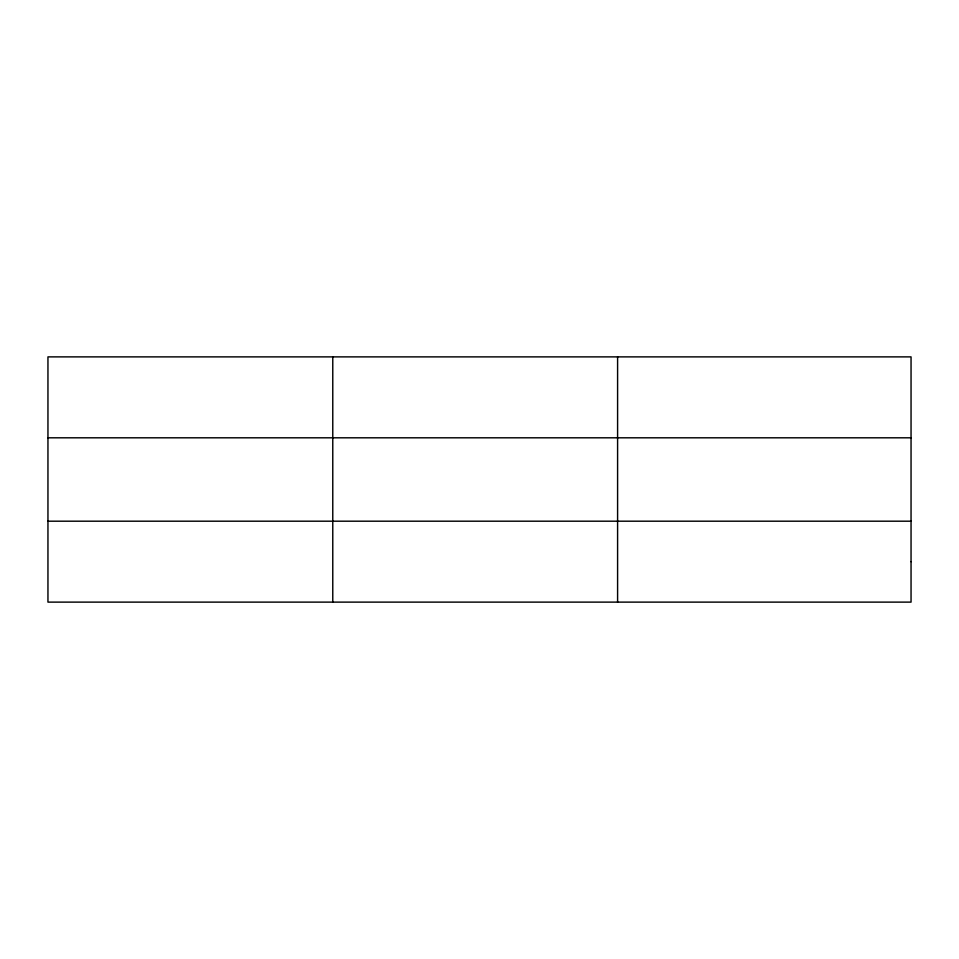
<?xml version="1.0" encoding="UTF-8"?>
<svg xmlns="http://www.w3.org/2000/svg" width="959" height="959" viewBox="0 0 959 959"><rect width="100%" height="100%" fill="white"/><g stroke="black" fill="none" stroke-linecap="round" stroke-linejoin="round"><path stroke-width="1.44" d="M332.773 356.88L332.773 602.12M617.596 356.88L617.596 602.12M47.95 437.807L911.05 437.807M47.95 521.193L911.05 521.193M911.05 561.662L911.05 602.12L47.95 602.12L47.95 356.88L911.05 356.88L911.05 561.662"/></g></svg>
